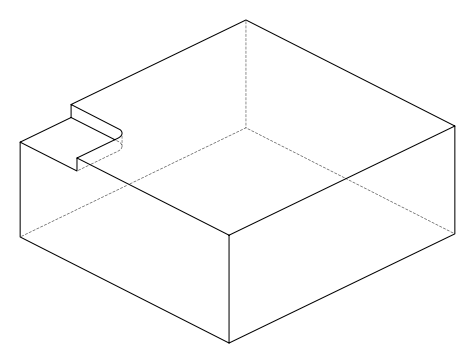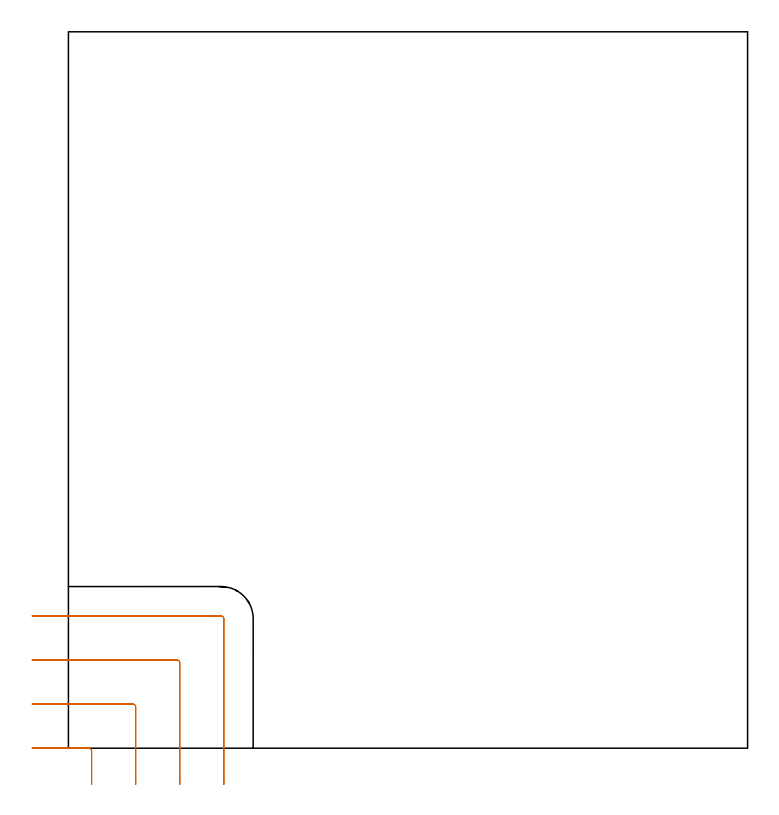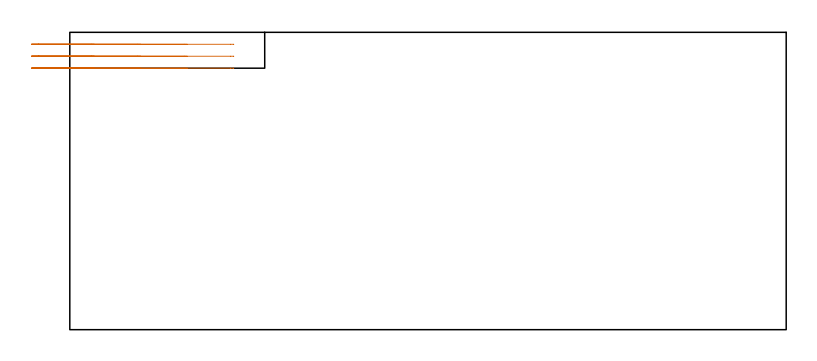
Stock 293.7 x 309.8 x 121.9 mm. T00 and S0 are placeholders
(PLAN: 1 operations, 0 tool changes, 2.6 min)
(1 MILL_CORNER_NOTCH_RECTANGULAR | CORNER_NOTCH_RECTANGULAR | UGT0201_109 | Follow Part, ap 6.35, ae 75% | 2.63 min | 81489 mm3)
(TOOL UGT0201_109 | End Mill 25.4 mm | D25.4 FL25 Z2)
(OP 1 MILL_CORNER_NOTCH_RECTANGULAR)
G17 G21 G94 G90
T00 M6
G54
G17 G0 G90 X10.05 Y-15.7 S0 M3
G43 Z131.9 H0
Z117.
G94 G1 Y-12.7 F250.
Y-1.214 F500.
G3 X8.786 Y0.05 R1.27
G1 X-12.7
X-15.7 F250.
G0 Z131.9
X29.1 Y-15.7
Z117.
G1 Y-12.7
Y17.835 F500.
G3 X27.835 Y19.1 R1.27
G1 X-12.7
X-15.7 F250.
G0 Z131.9
X48.15 Y-15.7
Z117.
G1 Y-12.7
Y36.885 F500.
G3 X46.885 Y38.15 R1.27
G1 X-12.7
X-15.7 F250.
G0 Z131.9
X67.2 Y-15.7
Z117.
G1 Y-12.7
Y55.935 F500.
G3 X65.935 Y57.2 R1.27
G1 X-12.7
X-15.7 F250.
G0 Z131.9
X10.05 Y-15.7
Z112.1
G1 Y-12.7
Y-1.214 F500.
G3 X8.786 Y0.05 R1.27
G1 X-12.7
X-15.7 F250.
G0 Z131.9
X29.1 Y-15.7
Z112.1
G1 Y-12.7
Y17.835 F500.
G3 X27.835 Y19.1 R1.27
G1 X-12.7
X-15.7 F250.
G0 Z131.9
X48.15 Y-15.7
Z112.1
G1 Y-12.7
Y36.885 F500.
G3 X46.885 Y38.15 R1.27
G1 X-12.7
X-15.7 F250.
G0 Z131.9
X67.2 Y-15.7
Z112.1
G1 Y-12.7
Y55.935 F500.
G3 X65.935 Y57.2 R1.27
G1 X-12.7
X-15.7 F250.
G0 Z131.9
X10.05 Y-15.7
Z107.2
G1 Y-12.7
Y-1.214 F500.
G3 X8.786 Y0.05 R1.27
G1 X-12.7
X-15.7 F250.
G0 Z131.9
X29.1 Y-15.7
Z107.2
G1 Y-12.7
Y17.835 F500.
G3 X27.835 Y19.1 R1.27
G1 X-12.7
X-15.7 F250.
G0 Z131.9
X48.15 Y-15.7
Z107.2
G1 Y-12.7
Y36.885 F500.
G3 X46.885 Y38.15 R1.27
G1 X-12.7
X-15.7 F250.
G0 Z131.9
X67.2 Y-15.7
Z107.2
G1 Y-12.7
Y55.935 F500.
G3 X65.935 Y57.2 R1.27
G1 X-12.7
X-15.7 F250.
G0 Z131.9
M5
M2
